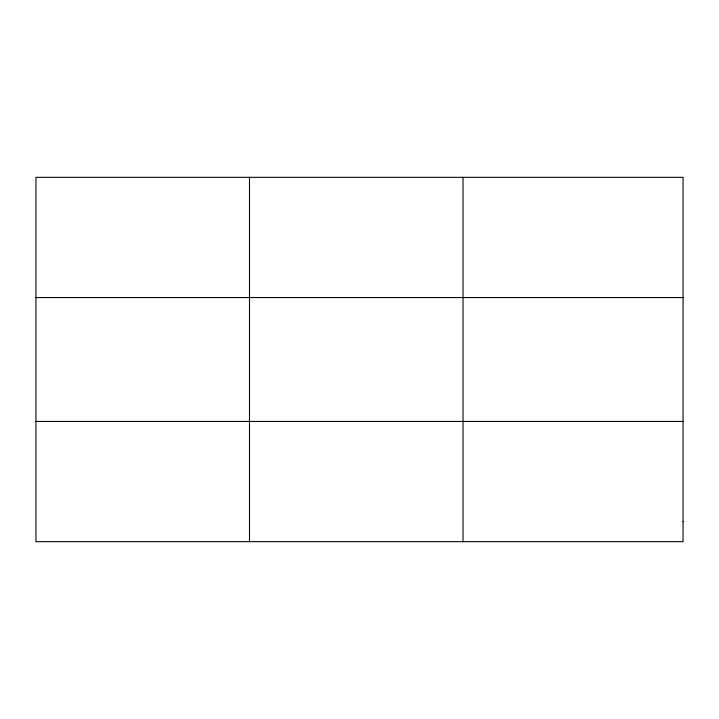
<?xml version="1.0" encoding="UTF-8"?>
<svg xmlns="http://www.w3.org/2000/svg" width="719" height="719" viewBox="0 0 719 719"><rect width="100%" height="100%" fill="white"/><g stroke="black" fill="none" stroke-linecap="round" stroke-linejoin="round"><path stroke-width="1.08" d="M249.493 177.332L249.493 541.668M463.036 177.332L463.036 541.668M35.95 297.558L683.05 297.558M35.95 421.442L683.05 421.442M683.05 521.635L683.05 541.668L35.95 541.668L35.95 177.332L683.05 177.332L683.05 521.635"/></g></svg>
